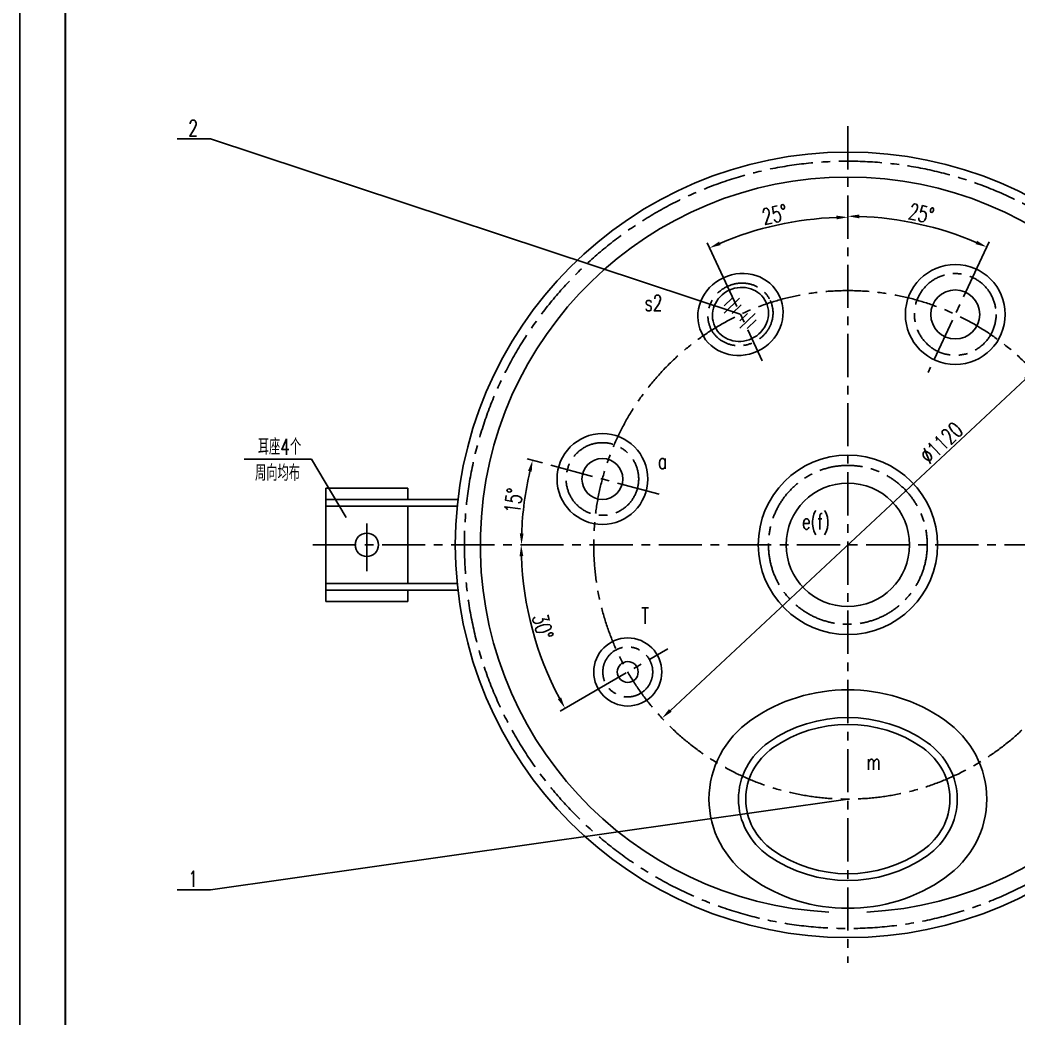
# Model space of a CAD drawing. Header units: millimetres. Extents: x 1968 to 8007, y 3243 to 11653.
# Drawn here: x 2067 to 4266, y 5442 to 7640 of the extents above; entities that cross this region are included whole.
import ezdxf
from ezdxf.enums import TextEntityAlignment as Align

# ---------------------------------------------------------------- set-up
doc = ezdxf.new("R2010")
doc.units = ezdxf.units.MM
doc.linetypes.add('CENTER', pattern=[50.8, 31.75, -6.35, 6.35, -6.35])
doc.layers.add('K1', color=4, linetype='Continuous')
doc.layers.add('尺寸线', color=4, linetype='Continuous')
doc.styles.add('仿宋1', font='txt.shx', dxfattribs={"width": 0.7, "bigfont": 'hzfs.shx'})
doc.styles.add('汉字仿宋', font='txt.shx', dxfattribs={"width": 0.7071, "bigfont": 'hzfs.shx'})
doc.dimstyles.new('绘图', dxfattribs={"dimscale": 10, "dimtxt": 3.5, "dimasz": 2.5, "dimexe": 1.25, "dimexo": 0, "dimtad": 1, "dimdec": 0, "dimdsep": 46, "dimtxsty": '汉字仿宋', "dimcen": 2.5, "dimclrd": 4, "dimclre": 4, "dimclrt": 7, "dimadec": 0, "dimazin": 0, "dimtfac": 1, "dimtdec": 0, "dimtmove": 0, "dimatfit": 0, "dimldrblk": 'NONE', "dimfxl": 0, "dimlwd": 25, "dimlwe": 25, "dimarcsym": 0})

# ---------------------------------------------------------------- blocks, each defined once
blk = doc.blocks.new('*D42')
at = {"color": 4, "linetype": 'Continuous', "lineweight": 25}
blk.add_line((3500.1, 6118.9), (4282.6, 6848.7), dxfattribs=at)
at = {"color": 4, "linetype": 'Continuous', "lineweight": -3}
for points in [[(4279.7, 6851.7), (4285.4, 6845.7), (4300.9, 6865.8)], [(3497.2, 6122), (3502.9, 6115.9), (3481.8, 6101.9)]]:
    blk.add_solid(points, dxfattribs=at)
at = {"layer": 'Defpoints', "color": 0, "linetype": 'Continuous', "lineweight": -3}
for p in [(4300.9, 6865.8), (3481.8, 6101.9)]:
    blk.add_point(p, dxfattribs=at)
at = {"color": 7, "linetype": 'Continuous', "lineweight": -3, "insert": (4097.4, 6708.5), "char_height": 35, "attachment_point": 5, "rotation": 43.0029, "style": '汉字仿宋'}
blk.add_mtext('∅1120', dxfattribs=at)
blk = doc.blocks.new('_None')
blk = doc.blocks.new('*D43')
at = {"color": 4, "linetype": 'Continuous', "lineweight": 25}
blk.add_line((4535.7, 6656.5), (4601.2, 6674), dxfattribs=at)
blk.add_arc((3891.3, 6483.8), 722.4, 1.9829, 13.0171, dxfattribs=at)
at = {"color": 4, "linetype": 'Continuous', "lineweight": -3}
for points in [[(4591.1, 6645.5), (4599.2, 6647.5), (4589.1, 6670.8)], [(4617.5, 6508.9), (4609.1, 6508.7), (4613.7, 6483.8)]]:
    blk.add_solid(points, dxfattribs=at)
at = {"layer": 'Defpoints', "color": 0, "linetype": 'Continuous', "lineweight": -3}
for p in [(4535.7, 6656.5), (4327.9, 6600.8), (4611, 6546.8), (2712.4, 6483.8), (4817.4, 6483.8)]:
    blk.add_point(p, dxfattribs=at)
at = {"color": 7, "linetype": 'Continuous', "lineweight": -3, "insert": (4631.1, 6581.2), "char_height": 35, "attachment_point": 5, "rotation": 277.5, "style": '汉字仿宋'}
blk.add_mtext('15°', dxfattribs=at)
blk = doc.blocks.new('*D44')
at = {"color": 4, "linetype": 'Continuous', "lineweight": 25}
blk.add_line((4186.4, 7116.6), (4202.5, 7151.1), dxfattribs=at)
blk.add_arc((3891.3, 6483.8), 723.8, 66.9792, 88.0208, dxfattribs=at)
at = {"color": 4, "linetype": 'Continuous', "lineweight": -3}
for points in [[(3916.2, 7203), (3916.4, 7211.3), (3891.3, 7207.6)], [(4176, 7153.7), (4172.7, 7146.1), (4197.2, 7139.8)]]:
    blk.add_solid(points, dxfattribs=at)
at = {"layer": 'Defpoints', "color": 0, "linetype": 'Continuous', "lineweight": -3}
for p in [(3891.3, 7405.7), (4098.9, 7177.2), (4186.4, 7116.6), (4068.2, 6863.2), (3891.3, 5563.4)]:
    blk.add_point(p, dxfattribs=at)
at = {"color": 7, "linetype": 'Continuous', "lineweight": -3, "insert": (4053.1, 7213.6), "char_height": 35, "attachment_point": 5, "rotation": 347.5, "style": '汉字仿宋'}
blk.add_mtext('25°', dxfattribs=at)
blk = doc.blocks.new('*D45')
at = {"color": 4, "linetype": 'Continuous', "lineweight": 25}
blk.add_line((3606.1, 7095.4), (3581.1, 7149), dxfattribs=at)
blk.add_arc((3891.3, 6483.8), 721.5, 91.9854, 113.0146, dxfattribs=at)
at = {"color": 4, "linetype": 'Continuous', "lineweight": -3}
for points in [[(3866.2, 7209), (3866.4, 7200.7), (3891.3, 7205.3)], [(3610.9, 7144.1), (3607.5, 7151.7), (3586.4, 7137.7)]]:
    blk.add_solid(points, dxfattribs=at)
at = {"layer": 'Defpoints', "color": 0, "linetype": 'Continuous', "lineweight": -3}
for p in [(3891.3, 7405.7), (3786.7, 7197.7), (3606.1, 7095.4), (3702.4, 6889), (3891.3, 5563.4)]:
    blk.add_point(p, dxfattribs=at)
at = {"color": 7, "linetype": 'Continuous', "lineweight": -3, "insert": (3730, 7211.4), "char_height": 35, "attachment_point": 5, "rotation": 12.5, "style": '汉字仿宋'}
blk.add_mtext('25°', dxfattribs=at)
blk = doc.blocks.new('*D46')
at = {"color": 4, "linetype": 'Continuous', "lineweight": 25}
blk.add_line((3218.3, 6664.2), (3184.5, 6673.2), dxfattribs=at)
blk.add_arc((3891.3, 6483.8), 719.2, 166.9917, 178.0083, dxfattribs=at)
at = {"color": 4, "linetype": 'Continuous', "lineweight": -3}
for points in [[(3186.5, 6646.7), (3194.6, 6644.7), (3196.6, 6670)], [(3176.7, 6508.7), (3168.4, 6508.9), (3172.1, 6483.8)]]:
    blk.add_solid(points, dxfattribs=at)
at = {"layer": 'Defpoints', "color": 0, "linetype": 'Continuous', "lineweight": -3}
for p in [(3218.3, 6664.2), (3183, 6608.7), (3475.7, 6595.2), (2712.4, 6483.8), (4817.4, 6483.8)]:
    blk.add_point(p, dxfattribs=at)
at = {"color": 7, "linetype": 'Continuous', "lineweight": -3, "insert": (3154.7, 6580.8), "char_height": 35, "attachment_point": 5, "rotation": 82.5, "style": '汉字仿宋'}
blk.add_mtext('15°', dxfattribs=at)
blk = doc.blocks.new('*D47')
at = {"color": 4, "linetype": 'Continuous', "lineweight": 25}
blk.add_line((3320.6, 6154.3), (3257.1, 6117.6), dxfattribs=at)
blk.add_arc((3891.3, 6483.8), 719.8, 181.99, 208.01, dxfattribs=at)
at = {"color": 4, "linetype": 'Continuous', "lineweight": -3}
for points in [[(3167.8, 6458.7), (3176.1, 6458.9), (3171.5, 6483.8)], [(3259.4, 6147.8), (3252.2, 6143.7), (3267.9, 6123.9)]]:
    blk.add_solid(points, dxfattribs=at)
at = {"layer": 'Defpoints', "color": 0, "linetype": 'Continuous', "lineweight": -3}
for p in [(2712.4, 6483.8), (4817.4, 6483.8), (3182.4, 6358.8), (3494.8, 6254.9), (3320.6, 6154.3)]:
    blk.add_point(p, dxfattribs=at)
at = {"color": 7, "linetype": 'Continuous', "lineweight": -3, "insert": (3219, 6303.7), "char_height": 35, "attachment_point": 5, "rotation": 285, "style": '汉字仿宋'}
blk.add_mtext('30°', dxfattribs=at)
blk = doc.blocks.new('*D48')
at = {"color": 4, "linetype": 'Continuous', "lineweight": 25}
blk.add_line((4483.4, 6142), (4528.6, 6115.8), dxfattribs=at)
blk.add_arc((3891.3, 6483.8), 723.4, 331.9801, 358.0199, dxfattribs=at)
at = {"color": 4, "linetype": 'Continuous', "lineweight": -3}
for points in [[(4610.1, 6458.9), (4618.5, 6458.7), (4614.7, 6483.8)], [(4533.6, 6141.9), (4526.3, 6146), (4517.8, 6122.1)]]:
    blk.add_solid(points, dxfattribs=at)
at = {"layer": 'Defpoints', "color": 0, "linetype": 'Continuous', "lineweight": -3}
for p in [(2712.4, 6483.8), (4817.4, 6483.8), (4274.3, 6262.7), (4571.1, 6236.4), (4483.4, 6142)]:
    blk.add_point(p, dxfattribs=at)
at = {"color": 7, "linetype": 'Continuous', "lineweight": -3, "insert": (4567.2, 6302.7), "char_height": 35, "attachment_point": 5, "rotation": 75, "style": '汉字仿宋'}
blk.add_mtext('30°', dxfattribs=at)

msp = doc.modelspace()

# ---------------------------------------------------------------- linework, layer by layer
for p, q in [((2067, 11653.2), (2067, 3243.2)), ((2560.9, 6672.8), (2709.2, 6672.8)), ((2831.3, 6531), (2831.3, 6425.8))]:
    msp.add_line(p, q)
at = {"color": 7, "linetype": 'CENTER', "lineweight": -3, "ltscale": 3}
for p, q in [((3891.3, 7405.7), (3891.3, 5563.4)), ((4186.4, 7116.6), (4068.2, 6863.2)), ((3606.1, 7095.4), (3702.4, 6889)), ((3475.7, 6595.2), (3218.3, 6664.2)), ((2712.4, 6483.8), (4817.4, 6483.8)), ((3320.6, 6154.3), (3494.8, 6254.9))]:
    msp.add_line(p, q, dxfattribs=at)
at = {"color": 7}
for p, q in [((2413, 7378.1), (2486.5, 7378.1)), ((2413, 5724.1), (2486.5, 5724.1))]:
    msp.add_line(p, q, dxfattribs=at)
at = {"color": 7, "linetype": 'Continuous', "lineweight": -3}
for p, q in [((3654.2, 6992.2), (2486.5, 7378.1)), ((2709.2, 6672.8), (2785.8, 6544.1)), ((3891.3, 5923.8), (2486.5, 5724.1))]:
    msp.add_line(p, q, dxfattribs=at)
at = {"extrusion": (0.144544, -0.309976, 0.939693)}
for p, q in [((3618.6, 7010.5, 11.9), (3636, 7027.2, 14.7)), ((3618.8, 6994.3, 6.5), (3652.7, 7026.9, 12)), ((3636.5, 6993.3, 3.4), (3656.1, 7012.1, 6.6)), ((3652.9, 6977, -4.5), (3670.3, 6993.7, -1.6)), ((3653.1, 6960.8, -9.8), (3687, 6993.4, -4.3)), ((3669.3, 6960.2, -12.5), (3688.9, 6979.1, -9.3))]:
    msp.add_line(p, q, dxfattribs=at)
at = {"color": 1}
for p, q in [((2741.3, 6608.8), (2741.3, 6358.8)), ((2741.3, 6608.8), (2921.3, 6608.8)), ((2921.3, 6608.8), (2921.3, 6583.8)), ((2741.3, 6583.8), (3032.1, 6583.8)), ((2741.3, 6568.8), (3030.5, 6568.8)), ((2921.3, 6568.8), (2921.3, 6398.8)), ((2741.3, 6398.8), (3030.5, 6398.8)), ((2741.3, 6383.8), (3032.1, 6383.8)), ((2921.3, 6383.8), (2921.3, 6358.8)), ((2741.3, 6358.8), (2921.3, 6358.8))]:
    msp.add_line(p, q, dxfattribs=at)
for centre, radius in [((3891.3, 6483.8), 865), ((4128, 6991.3), 110), ((4128, 6991.3), 54), ((3350.4, 6628.8), 100), ((3350.4, 6628.8), 45), ((3891.3, 6483.8), 197.5), ((3891.3, 6483.8), 136), ((2831.3, 6483.8), 25.7), ((3406.3, 6203.8), 75), ((3406.3, 6203.8), 23)]:
    msp.add_circle(centre, radius, dxfattribs=at)
at = {"color": 7, "linetype": 'CENTER', "lineweight": -3, "ltscale": 3}
for centre, radius in [((3891.3, 6483.8), 845), ((4128, 6991.3), 90), ((3891.3, 6483.8), 560), ((3350.4, 6628.8), 80), ((3891.3, 6483.8), 175), ((3406.3, 6203.8), 55)]:
    msp.add_circle(centre, radius, dxfattribs=at)
at = {"color": 1, "extrusion": (0.144544, -0.309976, 0.939693)}
for radius in [95, 62.5]:
    msp.add_circle((6266.9, 4502.8, -1638.9), radius, dxfattribs=at)
at = {"color": 7, "linetype": 'CENTER', "lineweight": -3, "ltscale": 3, "extrusion": (0.144544, -0.309976, 0.939693)}
msp.add_circle((6266.9, 4502.8, -1638.9), 72.5, dxfattribs=at)
at = {"color": 1}
msp.add_arc((3891.3, 6483.8), 810, 272.9722, 267.0278, dxfattribs=at)
at = {"color": 1, "extrusion": (0, -0.34202, 0.939693)}
for centre, radius, start, end in [((3891.3, 5466.6, -2026.1), 356.1, 53.1301, 126.8699), ((3891.3, 5466.6, -2026.1), 291, 53.1301, 126.8699), ((3816.3, 5566.6, -2026.1), 231.1, 126.8699, 233.1301), ((3891.3, 5466.6, -2026.1), 275, 53.1301, 126.8699), ((3966.3, 5566.6, -2026.1), 231.1, 306.8699, 53.1301), ((3816.3, 5566.6, -2026.1), 166, 126.8699, 233.1301), ((3966.3, 5566.6, -2026.1), 166, 306.8699, 53.1301), ((3816.3, 5566.6, -2026.1), 150, 126.8699, 233.1301), ((3966.3, 5566.6, -2026.1), 150, 306.8699, 53.1301), ((3891.3, 5666.6, -2026.1), 275, 233.1301, 306.8699), ((3891.3, 5666.6, -2026.1), 291, 233.1301, 306.8699), ((3891.3, 5666.6, -2026.1), 356.1, 233.1301, 306.8699)]:
    msp.add_arc(centre, radius, start, end, dxfattribs=at)
at = {"layer": 'K1', "const_width": 4}
msp.add_lwpolyline([(2167, 3343.2), (2167, 11403.2), (7907, 11403.2), (7907, 3343.2)], close=True, dxfattribs=at)

# ---------------------------------------------------------------- texts
at = {"color": 7, "linetype": 'Continuous', "lineweight": -3, "style": '汉字仿宋', "width": 0.7071}
for s, p in [('s2', (3463, 6988.4)), ('a', (3482.8, 6640.4)), ('e(f)', (3820.9, 6507.3)), ('T', (3444.6, 6299.6)), ('m', (3948.1, 5977.7))]:
    msp.add_text(s, height=35, dxfattribs=at).set_placement(p, align=Align.BOTTOM_CENTER)
at = {"layer": '尺寸线', "color": 7, "style": '仿宋1', "width": 0.7}
for s, p in [('2', (2448.6, 7384.3)), ('1', (2448.6, 5730.3))]:
    msp.add_text(s, height=35, dxfattribs=at).set_placement(p, align=Align.CENTER)
at = {"layer": '尺寸线', "color": 7, "style": '汉字仿宋', "width": 0.7071}
for s, p in [('耳座4个', (2638.8, 6699.8)), ('周向均布', (2634.5, 6642.3))]:
    msp.add_text(s, height=35, dxfattribs=at).set_placement(p, align=Align.MIDDLE_CENTER)

# ---------------------------------------------------------------- dimensions: what is measured, and where the dimension line sits
at = {"color": 7, "linetype": 'Continuous', "lineweight": -3}
for base, line1, line2, picture, middle in [((3786.7, 7197.7), ((3891.3, 7405.7), (3891.3, 5563.4)), ((3606.1, 7095.4), (3702.4, 6889)), '*D45', (3730, 7211.4)), ((4098.9, 7177.2), ((3891.3, 7405.7), (3891.3, 5563.4)), ((4186.4, 7116.6), (4068.2, 6863.2)), '*D44', (4053.1, 7213.6)), ((4611, 6546.8), ((4327.9, 6600.8), (4535.7, 6656.5)), ((2712.4, 6483.8), (4817.4, 6483.8)), '*D43', (4631.1, 6581.2)), ((3183, 6608.7), ((2712.4, 6483.8), (4817.4, 6483.8)), ((3475.7, 6595.2), (3218.3, 6664.2)), '*D46', (3154.7, 6580.8)), ((3182.4, 6358.8), ((2712.4, 6483.8), (4817.4, 6483.8)), ((3320.6, 6154.3), (3494.8, 6254.9)), '*D47', (3219, 6303.7)), ((4571.1, 6236.4), ((2712.4, 6483.8), (4817.4, 6483.8)), ((4483.4, 6142), (4274.3, 6262.7)), '*D48', (4567.2, 6302.7))]:
    dim = msp.add_angular_dim_2l(base=base, line1=line1, line2=line2, dimstyle='绘图', dxfattribs=at)
    dim.commit()
    dim.dimension.update_dxf_attribs({"geometry": picture, "text_midpoint": middle})
dim = msp.add_diameter_dim_2p(p1=(3481.8, 6101.9), p2=(4300.9, 6865.8), dimstyle='绘图', dxfattribs=at)
dim.commit()
dim.dimension.update_dxf_attribs({"geometry": '*D42', "text_midpoint": (4113.6, 6691.2), "dimtype": 163})

doc.saveas('drawing.dxf')
